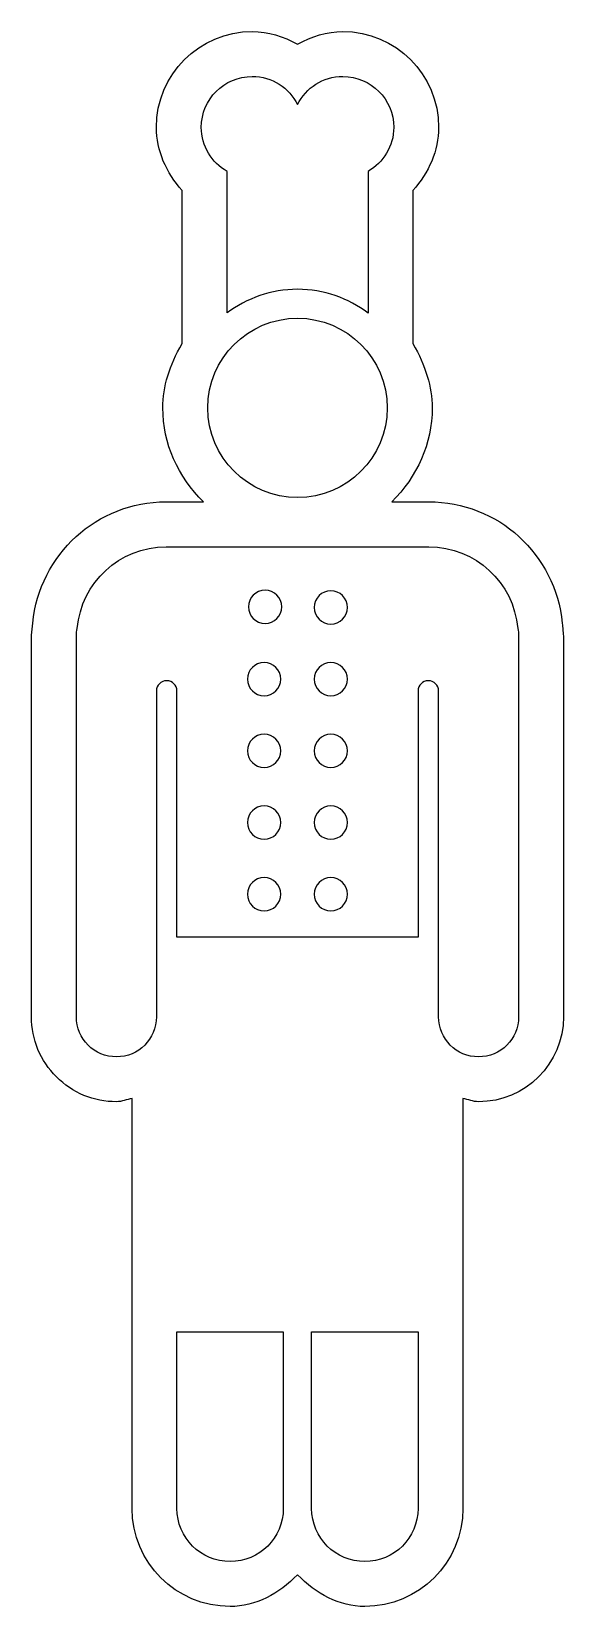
# Model space of a CAD drawing. Header units: centimetres. Extents: x -3.7 to 3.7, y -11 to 11.
import ezdxf

# ---------------------------------------------------------------- set-up
doc = ezdxf.new("R2010")
doc.units = ezdxf.units.CM
doc.header["$MEASUREMENT"] = 0
doc.layers.add('Camada 1', color=7, linetype='Continuous')

msp = doc.modelspace()

# ---------------------------------------------------------------- linework, layer by layer
at = {"layer": 'Camada 1'}
for points, knots in [([(0.00038, 10.81414), (-0.1967, 10.9227), (-0.41049, 10.99057), (-0.63134, 10.99057), (-0.63134, 10.99057), (-1.36884, 10.99057), (-1.96878, 10.39031), (-1.96878, 9.65281), (-1.96878, 9.65281), (-1.96878, 9.32801), (-1.83059, 9.01802), (-1.61006, 8.77281), (-1.61006, 8.77281), (-1.61006, 8.67904), (-1.61006, 6.70369), (-1.61006, 6.63461), (-1.61006, 6.63461), (-1.78527, 6.32894), (-1.8784, 6.03435), (-1.8784, 5.73765), (-1.8784, 5.73765), (-1.8784, 5.23888), (-1.66713, 4.77282), (-1.31301, 4.42704), (-1.31301, 4.42704), (-1.57304, 4.42704), (-1.83337, 4.42704), (-1.83337, 4.42704), (-1.83337, 4.42704), (-2.79883, 4.42551), (-3.59833, 3.69663), (-3.69302, 2.73117), (-3.69302, 2.73117), (-3.69302, 2.73117), (-3.70966, 2.56647), (-3.70966, 2.56647), (-3.70966, 2.56647), (-3.70966, 2.56647), (-3.71061, -2.76181), (-3.71061, -2.76181), (-3.71061, -2.76181), (-3.71061, -3.07767), (-3.58723, -3.37533), (-3.36297, -3.59924), (-3.36297, -3.59924), (-3.13903, -3.82318), (-2.84169, -3.94624), (-2.52554, -3.94624), (-2.52554, -3.94624), (-2.45119, -3.94624), (-2.38087, -3.91507), (-2.30837, -3.90121), (-2.30837, -3.90121), (-2.30837, -4.30311), (-2.30837, -9.62161), (-2.30837, -9.62161), (-2.30837, -9.62161), (-2.30837, -10.3767), (-1.69425, -10.99054), (-0.93976, -10.99054), (-0.93976, -10.99054), (-0.58101, -10.99054), (-0.25806, -10.8147), (-0.0002, -10.5476), (-0.0002, -10.5476), (0.25795, -10.81472), (0.58122, -10.99054), (0.93934, -10.99054), (0.93934, -10.99054), (1.69396, -10.99054), (2.3084, -10.37671), (2.3084, -9.62161), (2.3084, -9.62161), (2.3084, -9.62161), (2.3084, -4.30282), (2.3084, -3.90058), (2.3084, -3.90058), (2.38119, -3.91476), (2.45151, -3.94625), (2.52615, -3.94625), (2.52615, -3.94625), (3.17946, -3.94625), (3.71064, -3.41478), (3.71064, -2.76179), (3.71064, -2.76179), (3.71064, -2.76179), (3.71064, 2.54822), (3.71064, 2.54822), (3.71064, 2.54822), (3.71003, 2.56642), (3.69336, 2.73144), (3.69336, 2.73144), (3.69336, 2.73144), (3.59835, 3.69783), (2.79822, 4.427), (1.83154, 4.427), (1.83154, 4.427), (1.83154, 4.427), (1.57243, 4.427), (1.31396, 4.427), (1.31396, 4.427), (1.66742, 4.77278), (1.87903, 5.23885), (1.87903, 5.73761), (1.87903, 5.73761), (1.87903, 6.03341), (1.78587, 6.32797), (1.61066, 6.63428), (1.61066, 6.63428), (1.61066, 6.70339), (1.61066, 8.67932), (1.61066, 8.77309), (1.61066, 8.77309), (1.83087, 9.0177), (1.96909, 9.32768), (1.96909, 9.6528), (1.96909, 9.6528), (1.9691, 10.39031), (1.36944, 10.99057), (0.6321, 10.99057), (0.6321, 10.99057), (0.41123, 10.99057), (0.19747, 10.9227), (0.00038, 10.81414)], [0, 0, 0, 0, 0.03125, 0.03125, 0.03125, 0.03125, 0.0625, 0.0625, 0.0625, 0.0625, 0.09375, 0.09375, 0.09375, 0.09375, 0.125, 0.125, 0.125, 0.125, 0.15625, 0.15625, 0.15625, 0.15625, 0.1875, 0.1875, 0.1875, 0.1875, 0.21875, 0.21875, 0.21875, 0.21875, 0.25, 0.25, 0.25, 0.25, 0.28125, 0.28125, 0.28125, 0.28125, 0.3125, 0.3125, 0.3125, 0.3125, 0.34375, 0.34375, 0.34375, 0.34375, 0.375, 0.375, 0.375, 0.375, 0.40625, 0.40625, 0.40625, 0.40625, 0.4375, 0.4375, 0.4375, 0.4375, 0.46875, 0.46875, 0.46875, 0.46875, 0.5, 0.5, 0.5, 0.5, 0.53125, 0.53125, 0.53125, 0.53125, 0.5625, 0.5625, 0.5625, 0.5625, 0.59375, 0.59375, 0.59375, 0.59375, 0.625, 0.625, 0.625, 0.625, 0.65625, 0.65625, 0.65625, 0.65625, 0.6875, 0.6875, 0.6875, 0.6875, 0.71875, 0.71875, 0.71875, 0.71875, 0.75, 0.75, 0.75, 0.75, 0.78125, 0.78125, 0.78125, 0.78125, 0.8125, 0.8125, 0.8125, 0.8125, 0.84375, 0.84375, 0.84375, 0.84375, 0.875, 0.875, 0.875, 0.875, 0.90625, 0.90625, 0.90625, 0.90625, 0.9375, 0.9375, 0.9375, 0.9375, 1, 1, 1, 1]), ([(-0.45303, 2.72834), (-0.58104, 2.72834), (-0.68499, 2.83259), (-0.68499, 2.96094), (-0.68499, 2.96094), (-0.68499, 3.08926), (-0.58104, 3.19351), (-0.45303, 3.19351), (-0.45303, 3.19351), (-0.32442, 3.19351), (-0.22046, 3.08926), (-0.22046, 2.96094), (-0.22046, 2.96094), (-0.22046, 2.83259), (-0.32442, 2.72834), (-0.45303, 2.72834)], [0, 0, 0, 0, 0.2, 0.2, 0.2, 0.2, 0.4, 0.4, 0.4, 0.4, 0.6, 0.6, 0.6, 0.6, 1, 1, 1, 1]), ([(0.46491, 2.72064), (0.33688, 2.72064), (0.23292, 2.82459), (0.23292, 2.95289), (0.23292, 2.95289), (0.23292, 3.08119), (0.33687, 3.18514), (0.46491, 3.18514), (0.46491, 3.18514), (0.59352, 3.18514), (0.69748, 3.08119), (0.69748, 2.95289), (0.69748, 2.95289), (0.69748, 2.82459), (0.59355, 2.72064), (0.46491, 2.72064)], [0, 0, 0, 0, 0.2, 0.2, 0.2, 0.2, 0.4, 0.4, 0.4, 0.4, 0.6, 0.6, 0.6, 0.6, 1, 1, 1, 1]), ([(-0.46568, 1.71941), (-0.59369, 1.71941), (-0.69764, 1.82366), (-0.69764, 1.95198), (-0.69764, 1.95198), (-0.69764, 2.0803), (-0.59369, 2.18426), (-0.46568, 2.18426), (-0.46568, 2.18426), (-0.33707, 2.18426), (-0.23308, 2.08031), (-0.23308, 1.95198), (-0.23308, 1.95198), (-0.23311, 1.82365), (-0.33707, 1.71941), (-0.46568, 1.71941)], [0, 0, 0, 0, 0.2, 0.2, 0.2, 0.2, 0.4, 0.4, 0.4, 0.4, 0.6, 0.6, 0.6, 0.6, 1, 1, 1, 1]), ([(0.46491, 1.71941), (0.33688, 1.71941), (0.23292, 1.82366), (0.23292, 1.95198), (0.23292, 1.95198), (0.23292, 2.0803), (0.33687, 2.18426), (0.46491, 2.18426), (0.46491, 2.18426), (0.59352, 2.18426), (0.69748, 2.08031), (0.69748, 1.95198), (0.69748, 1.95198), (0.69748, 1.82365), (0.59355, 1.71941), (0.46491, 1.71941)], [0, 0, 0, 0, 0.2, 0.2, 0.2, 0.2, 0.4, 0.4, 0.4, 0.4, 0.6, 0.6, 0.6, 0.6, 1, 1, 1, 1]), ([(-0.46568, 0.71878), (-0.59369, 0.71878), (-0.69764, 0.82273), (-0.69764, 0.95106), (-0.69764, 0.95106), (-0.69764, 1.07938), (-0.59369, 1.18331), (-0.46568, 1.18331), (-0.46568, 1.18331), (-0.33707, 1.18331), (-0.23308, 1.07936), (-0.23308, 0.95106), (-0.23308, 0.95106), (-0.23311, 0.82274), (-0.33707, 0.71878), (-0.46568, 0.71878)], [0, 0, 0, 0, 0.2, 0.2, 0.2, 0.2, 0.4, 0.4, 0.4, 0.4, 0.6, 0.6, 0.6, 0.6, 1, 1, 1, 1]), ([(0.46491, 0.71878), (0.33688, 0.71878), (0.23292, 0.82273), (0.23292, 0.95106), (0.23292, 0.95106), (0.23292, 1.07938), (0.33687, 1.18331), (0.46491, 1.18331), (0.46491, 1.18331), (0.59352, 1.18331), (0.69748, 1.07936), (0.69748, 0.95106), (0.69748, 0.95106), (0.69748, 0.82274), (0.59355, 0.71878), (0.46491, 0.71878)], [0, 0, 0, 0, 0.2, 0.2, 0.2, 0.2, 0.4, 0.4, 0.4, 0.4, 0.6, 0.6, 0.6, 0.6, 1, 1, 1, 1]), ([(-0.46568, -0.28246), (-0.59369, -0.28246), (-0.69764, -0.17821), (-0.69764, -0.04989), (-0.69764, -0.04989), (-0.69764, 0.07843), (-0.59369, 0.18236), (-0.46568, 0.18236), (-0.46568, 0.18236), (-0.33707, 0.18236), (-0.23308, 0.07841), (-0.23308, -0.04989), (-0.23308, -0.04989), (-0.23308, -0.17819), (-0.33707, -0.28246), (-0.46568, -0.28246)], [0, 0, 0, 0, 0.2, 0.2, 0.2, 0.2, 0.4, 0.4, 0.4, 0.4, 0.6, 0.6, 0.6, 0.6, 1, 1, 1, 1]), ([(0.46491, -0.28246), (0.33688, -0.28246), (0.23292, -0.17821), (0.23292, -0.04989), (0.23292, -0.04989), (0.23292, 0.07843), (0.33687, 0.18236), (0.46491, 0.18236), (0.46491, 0.18236), (0.59352, 0.18236), (0.69748, 0.07841), (0.69748, -0.04989), (0.69748, -0.04989), (0.69748, -0.17819), (0.59355, -0.28246), (0.46491, -0.28246)], [0, 0, 0, 0, 0.2, 0.2, 0.2, 0.2, 0.4, 0.4, 0.4, 0.4, 0.6, 0.6, 0.6, 0.6, 1, 1, 1, 1]), ([(-0.46568, -1.28337), (-0.59369, -1.28337), (-0.69764, -1.17912), (-0.69764, -1.0508), (-0.69764, -1.0508), (-0.69764, -0.92248), (-0.59369, -0.81855), (-0.46568, -0.81855), (-0.46568, -0.81855), (-0.33707, -0.81855), (-0.23308, -0.9225), (-0.23308, -1.0508), (-0.23308, -1.0508), (-0.23308, -1.1791), (-0.33707, -1.28337), (-0.46568, -1.28337)], [0, 0, 0, 0, 0.2, 0.2, 0.2, 0.2, 0.4, 0.4, 0.4, 0.4, 0.6, 0.6, 0.6, 0.6, 1, 1, 1, 1]), ([(0.46491, -1.28337), (0.33688, -1.28337), (0.23292, -1.17912), (0.23292, -1.0508), (0.23292, -1.0508), (0.23292, -0.92248), (0.33687, -0.81855), (0.46491, -0.81855), (0.46491, -0.81855), (0.59352, -0.81855), (0.69748, -0.9225), (0.69748, -1.0508), (0.69748, -1.0508), (0.69748, -1.1791), (0.59355, -1.28337), (0.46491, -1.28337)], [0, 0, 0, 0, 0.2, 0.2, 0.2, 0.2, 0.4, 0.4, 0.4, 0.4, 0.6, 0.6, 0.6, 0.6, 1, 1, 1, 1])]:
    msp.add_open_spline(points, degree=3, knots=knots, dxfattribs=at)
at = {"layer": 'Camada 1', "color": 7}
for points, knots in [([(-0.98297, 9.03868), (-0.98297, 9.03868), (-0.98297, 7.06211), (-0.98297, 7.06211), (-0.98297, 7.06211), (-0.70722, 7.26692), (-0.36916, 7.39247), (0.00038, 7.39247), (0.00038, 7.39247), (0.36992, 7.39247), (0.70798, 7.26693), (0.98373, 7.06179), (0.98373, 7.06179), (0.98373, 7.06179), (0.98373, 9.039), (0.98373, 9.039), (0.98373, 9.039), (1.19733, 9.16145), (1.34293, 9.38907), (1.34293, 9.65281), (1.34293, 9.65281), (1.34293, 10.04548), (1.02445, 10.36348), (0.6321, 10.36348), (0.6321, 10.36348), (0.35511, 10.36348), (0.11762, 10.20338), (0.00038, 9.97206), (0.00038, 9.97206), (-0.11683, 10.20339), (-0.35435, 10.36348), (-0.63131, 10.36348), (-0.63131, 10.36348), (-1.02366, 10.36348), (-1.34198, 10.04545), (-1.34198, 9.65281), (-1.34198, 9.65281), (-1.34201, 9.38907), (-1.19641, 9.16145), (-0.98297, 9.03868)], [0, 0, 0, 0, 0.09090909, 0.09090909, 0.09090909, 0.09090909, 0.18181818, 0.18181818, 0.18181818, 0.18181818, 0.27272727, 0.27272727, 0.27272727, 0.27272727, 0.36363636, 0.36363636, 0.36363636, 0.36363636, 0.45454545, 0.45454545, 0.45454545, 0.45454545, 0.54545455, 0.54545455, 0.54545455, 0.54545455, 0.63636364, 0.63636364, 0.63636364, 0.63636364, 0.72727273, 0.72727273, 0.72727273, 0.72727273, 0.81818182, 0.81818182, 0.81818182, 0.81818182, 1, 1, 1, 1]), ([(0.00038, 6.9893), (-0.69116, 6.9893), (-1.25195, 6.42883), (-1.25195, 5.73761), (-1.25195, 5.73761), (-1.25195, 5.04604), (-0.69119, 4.4856), (0.00038, 4.4856), (0.00038, 4.4856), (0.69131, 4.4856), (1.25223, 5.04607), (1.25223, 5.73761), (1.25223, 5.73761), (1.25223, 6.42886), (0.69132, 6.9893), (0.00038, 6.9893)], [0, 0, 0, 0, 0.2, 0.2, 0.2, 0.2, 0.4, 0.4, 0.4, 0.4, 0.6, 0.6, 0.6, 0.6, 1, 1, 1, 1]), ([(3.07273, 2.6608), (3.01476, 3.29837), (2.48483, 3.79991), (1.83152, 3.79991), (1.83152, 3.79991), (1.83152, 3.79991), (-1.83276, 3.79991), (-1.83276, 3.79991), (-1.83276, 3.79991), (-1.83276, 3.79991), (-1.83276, 3.79991), (-1.83276, 3.79991), (-1.83276, 3.79991), (-2.48514, 3.7993), (-3.01473, 3.29805), (-3.07244, 2.6608), (-3.07244, 2.6608), (-3.07985, 2.62439), (-3.08387, 2.58677), (-3.08387, 2.54822), (-3.08387, 2.54822), (-3.08387, 2.54822), (-3.08387, -2.76181), (-3.08387, -2.76181), (-3.08387, -2.76181), (-3.08387, -3.06994), (-2.83402, -3.31979), (-2.52557, -3.31979), (-2.52557, -3.31979), (-2.21773, -3.31979), (-1.96788, -3.06994), (-1.96788, -2.76181), (-1.96788, -2.76181), (-1.96788, -2.76181), (-1.96788, 1.78696), (-1.96788, 1.78696), (-1.96788, 1.78696), (-1.96788, 1.86591), (-1.90372, 1.93007), (-1.82477, 1.93007), (-1.82477, 1.93007), (-1.74611, 1.93007), (-1.68197, 1.86591), (-1.68197, 1.78696), (-1.68197, 1.78696), (-1.68197, 1.78696), (-1.68197, -1.64921), (-1.68197, -1.64921), (-1.68197, -1.64921), (-1.68197, -1.64921), (1.6816, -1.64921), (1.6816, -1.64921), (1.6816, -1.64921), (1.6816, -1.64921), (1.6816, 1.78696), (1.6816, 1.78696), (1.6816, 1.78696), (1.6816, 1.86591), (1.74579, 1.93007), (1.82474, 1.93007), (1.82474, 1.93007), (1.90369, 1.93007), (1.96785, 1.86591), (1.96785, 1.78696), (1.96785, 1.78696), (1.96785, 1.78696), (1.96785, -2.76181), (1.96785, -2.76181), (1.96785, -2.76181), (1.96785, -3.06994), (2.21767, -3.31979), (2.52615, -3.31979), (2.52615, -3.31979), (2.83399, -3.31979), (3.08384, -3.06994), (3.08384, -2.76181), (3.08384, -2.76181), (3.08384, -2.76181), (3.08384, 2.54822), (3.08384, 2.54822), (3.08384, 2.54822), (3.08384, 2.58677), (3.08013, 2.62439), (3.07273, 2.6608)], [0, 0, 0, 0, 0.04545455, 0.04545455, 0.04545455, 0.04545455, 0.09090909, 0.09090909, 0.09090909, 0.09090909, 0.13636364, 0.13636364, 0.13636364, 0.13636364, 0.18181818, 0.18181818, 0.18181818, 0.18181818, 0.22727273, 0.22727273, 0.22727273, 0.22727273, 0.27272727, 0.27272727, 0.27272727, 0.27272727, 0.31818182, 0.31818182, 0.31818182, 0.31818182, 0.36363636, 0.36363636, 0.36363636, 0.36363636, 0.40909091, 0.40909091, 0.40909091, 0.40909091, 0.45454545, 0.45454545, 0.45454545, 0.45454545, 0.5, 0.5, 0.5, 0.5, 0.54545455, 0.54545455, 0.54545455, 0.54545455, 0.59090909, 0.59090909, 0.59090909, 0.59090909, 0.63636364, 0.63636364, 0.63636364, 0.63636364, 0.68181818, 0.68181818, 0.68181818, 0.68181818, 0.72727273, 0.72727273, 0.72727273, 0.72727273, 0.77272727, 0.77272727, 0.77272727, 0.77272727, 0.81818182, 0.81818182, 0.81818182, 0.81818182, 0.86363636, 0.86363636, 0.86363636, 0.86363636, 0.90909091, 0.90909091, 0.90909091, 0.90909091, 1, 1, 1, 1]), ([(-1.68192, -9.62161), (-1.68192, -10.03187), (-1.35003, -10.36377), (-0.93979, -10.36377), (-0.93979, -10.36377), (-0.53016, -10.36377), (-0.19766, -10.03188), (-0.19766, -9.62161), (-0.19766, -9.62161), (-0.19766, -9.62161), (-0.19766, -7.15895), (-0.19766, -7.15895), (-0.19766, -7.15895), (-0.19766, -7.15895), (-1.68192, -7.15895), (-1.68192, -7.15895), (-1.68192, -7.15895), (-1.68192, -7.15895), (-1.68192, -9.62161), (-1.68192, -9.62161)], [0, 0, 0, 0, 0.16666667, 0.16666667, 0.16666667, 0.16666667, 0.33333333, 0.33333333, 0.33333333, 0.33333333, 0.5, 0.5, 0.5, 0.5, 0.66666667, 0.66666667, 0.66666667, 0.66666667, 1, 1, 1, 1]), ([(0.19718, -9.62161), (0.19718, -10.03187), (0.52907, -10.36377), (0.93931, -10.36377), (0.93931, -10.36377), (1.34907, -10.36377), (1.6816, -10.03188), (1.6816, -9.62161), (1.6816, -9.62161), (1.6816, -9.62161), (1.6816, -7.15895), (1.6816, -7.15895), (1.6816, -7.15895), (1.6816, -7.15895), (0.19718, -7.15895), (0.19718, -7.15895), (0.19718, -7.15895), (0.19718, -7.15895), (0.19718, -9.62161), (0.19718, -9.62161)], [0, 0, 0, 0, 0.16666667, 0.16666667, 0.16666667, 0.16666667, 0.33333333, 0.33333333, 0.33333333, 0.33333333, 0.5, 0.5, 0.5, 0.5, 0.66666667, 0.66666667, 0.66666667, 0.66666667, 1, 1, 1, 1])]:
    msp.add_open_spline(points, degree=3, knots=knots, dxfattribs=at)

doc.saveas('drawing.dxf')
